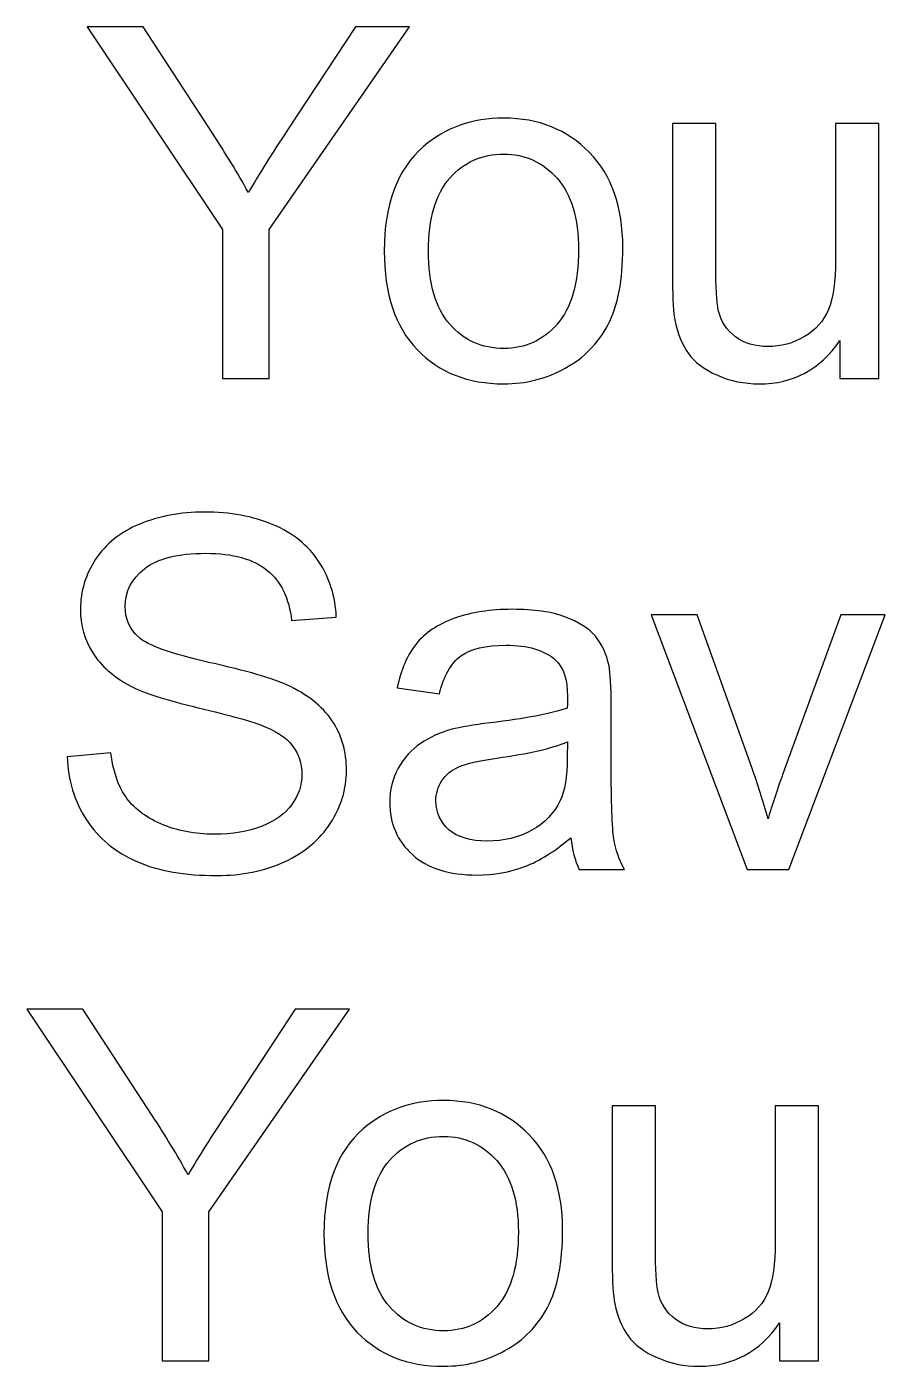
# Model space of a CAD drawing. Header units: centimetres. Extents: x -30.6 to 14.2, y -21.2 to 7.4.
# Drawn here: x -30.467 to -29.819, y 0.906 to 1.916 of the extents above; entities that cross this region are included whole.
import ezdxf

# ---------------------------------------------------------------- set-up
doc = ezdxf.new("R2010")
doc.units = ezdxf.units.CM
doc.header["$MEASUREMENT"] = 0
doc.layers.add('Layer 1', color=7, linetype='Continuous')

msp = doc.modelspace()

# ---------------------------------------------------------------- linework, layer by layer
at = {"layer": 'Layer 1'}
for points, knots in [([(-30.31891, 1.65085), (-30.31891, 1.65085), (-30.31891, 1.76321), (-30.31891, 1.76321), (-30.31891, 1.76321), (-30.31891, 1.76321), (-30.42115, 1.91607), (-30.42115, 1.91607), (-30.42115, 1.91607), (-30.42115, 1.91607), (-30.37892, 1.91607), (-30.37892, 1.91607), (-30.37892, 1.91607), (-30.37892, 1.91607), (-30.32651, 1.83581), (-30.32651, 1.83581), (-30.32651, 1.83581), (-30.31675, 1.82093), (-30.30768, 1.80606), (-30.29941, 1.79118), (-30.29941, 1.79118), (-30.29132, 1.80507), (-30.2815, 1.82063), (-30.27008, 1.83791), (-30.27008, 1.83791), (-30.27008, 1.83791), (-30.21872, 1.91607), (-30.21872, 1.91607), (-30.21872, 1.91607), (-30.21872, 1.91607), (-30.17778, 1.91607), (-30.17778, 1.91607), (-30.17778, 1.91607), (-30.17778, 1.91607), (-30.28372, 1.76321), (-30.28372, 1.76321), (-30.28372, 1.76321), (-30.28372, 1.76321), (-30.28372, 1.65085), (-30.28372, 1.65085), (-30.28372, 1.65085), (-30.28372, 1.65085), (-30.31891, 1.65085), (-30.31891, 1.65085)], [0, 0, 0, 0, 0.0833333, 0.0833333, 0.0833333, 0.0833333, 0.1666667, 0.1666667, 0.1666667, 0.1666667, 0.25, 0.25, 0.25, 0.25, 0.3333333, 0.3333333, 0.3333333, 0.3333333, 0.4166667, 0.4166667, 0.4166667, 0.4166667, 0.5, 0.5, 0.5, 0.5, 0.5833333, 0.5833333, 0.5833333, 0.5833333, 0.6666667, 0.6666667, 0.6666667, 0.6666667, 0.75, 0.75, 0.75, 0.75, 0.8333333, 0.8333333, 0.8333333, 0.8333333, 1, 1, 1, 1]), ([(-30.19693, 1.74697), (-30.19693, 1.78247), (-30.18705, 1.80877), (-30.16723, 1.82587), (-30.16723, 1.82587), (-30.15075, 1.84007), (-30.13056, 1.84717), (-30.10679, 1.84717), (-30.10679, 1.84717), (-30.08043, 1.84717), (-30.05882, 1.83853), (-30.04203, 1.82124), (-30.04203, 1.82124), (-30.0253, 1.80402), (-30.0169, 1.78013), (-30.0169, 1.74969), (-30.0169, 1.74969), (-30.0169, 1.725), (-30.02061, 1.70561), (-30.02801, 1.69147), (-30.02801, 1.69147), (-30.03542, 1.67734), (-30.04623, 1.66635), (-30.06043, 1.65851), (-30.06043, 1.65851), (-30.07456, 1.65066), (-30.09006, 1.64678), (-30.10679, 1.64678), (-30.10679, 1.64678), (-30.13371, 1.64678), (-30.15544, 1.65536), (-30.17205, 1.67258), (-30.17205, 1.67258), (-30.18865, 1.68981), (-30.19693, 1.71462), (-30.19693, 1.74697)], [0, 0, 0, 0, 0.1, 0.1, 0.1, 0.1, 0.2, 0.2, 0.2, 0.2, 0.3, 0.3, 0.3, 0.3, 0.4, 0.4, 0.4, 0.4, 0.5, 0.5, 0.5, 0.5, 0.6, 0.6, 0.6, 0.6, 0.7, 0.7, 0.7, 0.7, 0.8, 0.8, 0.8, 0.8, 1, 1, 1, 1]), ([(-29.85311, 1.65085), (-29.85311, 1.65085), (-29.85311, 1.67943), (-29.85311, 1.67943), (-29.85311, 1.67943), (-29.86805, 1.65764), (-29.8883, 1.64678), (-29.91392, 1.64678), (-29.91392, 1.64678), (-29.92522, 1.64678), (-29.93578, 1.64894), (-29.94559, 1.65326), (-29.94559, 1.65326), (-29.95541, 1.65764), (-29.96269, 1.66307), (-29.96745, 1.66962), (-29.96745, 1.66962), (-29.9722, 1.67622), (-29.97553, 1.68425), (-29.97745, 1.69376), (-29.97745, 1.69376), (-29.97874, 1.70018), (-29.97942, 1.7103), (-29.97942, 1.72413), (-29.97942, 1.72413), (-29.97942, 1.72413), (-29.97942, 1.8431), (-29.97942, 1.8431), (-29.97942, 1.8431), (-29.97942, 1.8431), (-29.94683, 1.8431), (-29.94683, 1.8431), (-29.94683, 1.8431), (-29.94683, 1.8431), (-29.94683, 1.73673), (-29.94683, 1.73673), (-29.94683, 1.73673), (-29.94683, 1.71975), (-29.94615, 1.70827), (-29.94485, 1.7024), (-29.94485, 1.7024), (-29.94281, 1.69382), (-29.93849, 1.68715), (-29.93182, 1.68227), (-29.93182, 1.68227), (-29.92522, 1.6774), (-29.91707, 1.67493), (-29.90731, 1.67493), (-29.90731, 1.67493), (-29.89756, 1.67493), (-29.88842, 1.6774), (-29.8799, 1.6824), (-29.8799, 1.6824), (-29.87138, 1.6874), (-29.86533, 1.69425), (-29.86175, 1.70283), (-29.86175, 1.70283), (-29.85823, 1.71141), (-29.85644, 1.72395), (-29.85644, 1.74031), (-29.85644, 1.74031), (-29.85644, 1.74031), (-29.85644, 1.8431), (-29.85644, 1.8431), (-29.85644, 1.8431), (-29.85644, 1.8431), (-29.82385, 1.8431), (-29.82385, 1.8431), (-29.82385, 1.8431), (-29.82385, 1.8431), (-29.82385, 1.65085), (-29.82385, 1.65085), (-29.82385, 1.65085), (-29.82385, 1.65085), (-29.85311, 1.65085), (-29.85311, 1.65085)], [0, 0, 0, 0, 0.05, 0.05, 0.05, 0.05, 0.1, 0.1, 0.1, 0.1, 0.15, 0.15, 0.15, 0.15, 0.2, 0.2, 0.2, 0.2, 0.25, 0.25, 0.25, 0.25, 0.3, 0.3, 0.3, 0.3, 0.35, 0.35, 0.35, 0.35, 0.4, 0.4, 0.4, 0.4, 0.45, 0.45, 0.45, 0.45, 0.5, 0.5, 0.5, 0.5, 0.55, 0.55, 0.55, 0.55, 0.6, 0.6, 0.6, 0.6, 0.65, 0.65, 0.65, 0.65, 0.7, 0.7, 0.7, 0.7, 0.75, 0.75, 0.75, 0.75, 0.8, 0.8, 0.8, 0.8, 0.85, 0.85, 0.85, 0.85, 0.9, 0.9, 0.9, 0.9, 1, 1, 1, 1]), ([(-30.16359, 1.74691), (-30.16359, 1.72234), (-30.15822, 1.70394), (-30.14748, 1.69178), (-30.14748, 1.69178), (-30.13667, 1.67956), (-30.12315, 1.67345), (-30.10679, 1.67345), (-30.10679, 1.67345), (-30.09062, 1.67345), (-30.07716, 1.67956), (-30.06635, 1.69184), (-30.06635, 1.69184), (-30.05561, 1.70413), (-30.05024, 1.72283), (-30.05024, 1.74796), (-30.05024, 1.74796), (-30.05024, 1.77167), (-30.05567, 1.78963), (-30.06648, 1.8018), (-30.06648, 1.8018), (-30.07728, 1.81402), (-30.09074, 1.82013), (-30.10679, 1.82013), (-30.10679, 1.82013), (-30.12315, 1.82013), (-30.13667, 1.81408), (-30.14748, 1.80192), (-30.14748, 1.80192), (-30.15822, 1.78976), (-30.16359, 1.77142), (-30.16359, 1.74691)], [0, 0, 0, 0, 0.1111111, 0.1111111, 0.1111111, 0.1111111, 0.2222222, 0.2222222, 0.2222222, 0.2222222, 0.3333333, 0.3333333, 0.3333333, 0.3333333, 0.4444444, 0.4444444, 0.4444444, 0.4444444, 0.5555556, 0.5555556, 0.5555556, 0.5555556, 0.6666667, 0.6666667, 0.6666667, 0.6666667, 0.7777778, 0.7777778, 0.7777778, 0.7777778, 1, 1, 1, 1]), ([(-30.43612, 1.36563), (-30.43612, 1.36563), (-30.40315, 1.36859), (-30.40315, 1.36859), (-30.40315, 1.36859), (-30.40161, 1.35525), (-30.39797, 1.34433), (-30.39223, 1.33575), (-30.39223, 1.33575), (-30.38648, 1.32723), (-30.37759, 1.32031), (-30.36556, 1.315), (-30.36556, 1.315), (-30.35352, 1.30975), (-30.33993, 1.3071), (-30.32487, 1.3071), (-30.32487, 1.3071), (-30.31147, 1.3071), (-30.29968, 1.30908), (-30.28943, 1.31309), (-30.28943, 1.31309), (-30.27919, 1.3171), (-30.27159, 1.3226), (-30.26659, 1.32957), (-30.26659, 1.32957), (-30.26159, 1.33655), (-30.25906, 1.34414), (-30.25906, 1.35229), (-30.25906, 1.35229), (-30.25906, 1.36056), (-30.26147, 1.36779), (-30.26628, 1.37402), (-30.26628, 1.37402), (-30.2711, 1.3802), (-30.27906, 1.38538), (-30.29018, 1.38964), (-30.29018, 1.38964), (-30.29727, 1.39236), (-30.31302, 1.39668), (-30.3374, 1.40255), (-30.3374, 1.40255), (-30.36179, 1.40841), (-30.37883, 1.4139), (-30.38858, 1.41909), (-30.38858, 1.41909), (-30.40124, 1.42576), (-30.41062, 1.43403), (-30.4168, 1.44385), (-30.4168, 1.44385), (-30.42303, 1.45366), (-30.42612, 1.46471), (-30.42612, 1.47688), (-30.42612, 1.47688), (-30.42612, 1.49033), (-30.42229, 1.50287), (-30.4147, 1.51447), (-30.4147, 1.51447), (-30.4071, 1.52614), (-30.39605, 1.53497), (-30.38142, 1.54102), (-30.38142, 1.54102), (-30.36685, 1.54707), (-30.35062, 1.5501), (-30.33277, 1.5501), (-30.33277, 1.5501), (-30.31314, 1.5501), (-30.29579, 1.54695), (-30.28079, 1.54059), (-30.28079, 1.54059), (-30.26579, 1.53429), (-30.25424, 1.52497), (-30.24616, 1.51262), (-30.24616, 1.51262), (-30.23807, 1.50034), (-30.23375, 1.48638), (-30.23313, 1.47083), (-30.23313, 1.47083), (-30.23313, 1.47083), (-30.26684, 1.46823), (-30.26684, 1.46823), (-30.26684, 1.46823), (-30.26863, 1.48496), (-30.27474, 1.49762), (-30.28517, 1.50614), (-30.28517, 1.50614), (-30.29561, 1.51472), (-30.31104, 1.51898), (-30.33142, 1.51898), (-30.33142, 1.51898), (-30.35265, 1.51898), (-30.36815, 1.51509), (-30.37784, 1.50731), (-30.37784, 1.50731), (-30.38753, 1.49953), (-30.39241, 1.49015), (-30.39241, 1.47916), (-30.39241, 1.47916), (-30.39241, 1.46965), (-30.38895, 1.46181), (-30.3821, 1.45564), (-30.3821, 1.45564), (-30.37531, 1.44953), (-30.35772, 1.44317), (-30.32919, 1.43675), (-30.32919, 1.43675), (-30.30067, 1.43026), (-30.2811, 1.42465), (-30.27048, 1.41983), (-30.27048, 1.41983), (-30.25511, 1.41273), (-30.24369, 1.40378), (-30.23634, 1.39285), (-30.23634, 1.39285), (-30.22899, 1.38199), (-30.22535, 1.36945), (-30.22535, 1.35525), (-30.22535, 1.35525), (-30.22535, 1.34112), (-30.22936, 1.32791), (-30.23745, 1.31543), (-30.23745, 1.31543), (-30.24554, 1.30296), (-30.25708, 1.29327), (-30.27221, 1.28636), (-30.27221, 1.28636), (-30.28734, 1.27944), (-30.30431, 1.27598), (-30.32327, 1.27598), (-30.32327, 1.27598), (-30.34722, 1.27598), (-30.36728, 1.2795), (-30.38346, 1.28648), (-30.38346, 1.28648), (-30.3997, 1.29346), (-30.41235, 1.30395), (-30.42155, 1.31803), (-30.42155, 1.31803), (-30.43081, 1.33204), (-30.43563, 1.34791), (-30.43612, 1.36563)], [0, 0, 0, 0, 0.0277778, 0.0277778, 0.0277778, 0.0277778, 0.0555556, 0.0555556, 0.0555556, 0.0555556, 0.0833333, 0.0833333, 0.0833333, 0.0833333, 0.1111111, 0.1111111, 0.1111111, 0.1111111, 0.1388889, 0.1388889, 0.1388889, 0.1388889, 0.1666667, 0.1666667, 0.1666667, 0.1666667, 0.1944444, 0.1944444, 0.1944444, 0.1944444, 0.2222222, 0.2222222, 0.2222222, 0.2222222, 0.25, 0.25, 0.25, 0.25, 0.2777778, 0.2777778, 0.2777778, 0.2777778, 0.3055556, 0.3055556, 0.3055556, 0.3055556, 0.3333333, 0.3333333, 0.3333333, 0.3333333, 0.3611111, 0.3611111, 0.3611111, 0.3611111, 0.3888889, 0.3888889, 0.3888889, 0.3888889, 0.4166667, 0.4166667, 0.4166667, 0.4166667, 0.4444444, 0.4444444, 0.4444444, 0.4444444, 0.4722222, 0.4722222, 0.4722222, 0.4722222, 0.5, 0.5, 0.5, 0.5, 0.5277778, 0.5277778, 0.5277778, 0.5277778, 0.5555556, 0.5555556, 0.5555556, 0.5555556, 0.5833333, 0.5833333, 0.5833333, 0.5833333, 0.6111111, 0.6111111, 0.6111111, 0.6111111, 0.6388889, 0.6388889, 0.6388889, 0.6388889, 0.6666667, 0.6666667, 0.6666667, 0.6666667, 0.6944444, 0.6944444, 0.6944444, 0.6944444, 0.7222222, 0.7222222, 0.7222222, 0.7222222, 0.75, 0.75, 0.75, 0.75, 0.7777778, 0.7777778, 0.7777778, 0.7777778, 0.8055556, 0.8055556, 0.8055556, 0.8055556, 0.8333333, 0.8333333, 0.8333333, 0.8333333, 0.8611111, 0.8611111, 0.8611111, 0.8611111, 0.8888889, 0.8888889, 0.8888889, 0.8888889, 0.9166667, 0.9166667, 0.9166667, 0.9166667, 0.9444444, 0.9444444, 0.9444444, 0.9444444, 1, 1, 1, 1]), ([(-30.05607, 1.30451), (-30.06817, 1.2942), (-30.07984, 1.28697), (-30.09101, 1.28271), (-30.09101, 1.28271), (-30.10219, 1.27845), (-30.11416, 1.27636), (-30.12701, 1.27636), (-30.12701, 1.27636), (-30.14812, 1.27636), (-30.16436, 1.28148), (-30.17572, 1.29179), (-30.17572, 1.29179), (-30.18708, 1.30204), (-30.19275, 1.31519), (-30.19275, 1.33118), (-30.19275, 1.33118), (-30.19275, 1.34056), (-30.19059, 1.34914), (-30.18633, 1.35692), (-30.18633, 1.35692), (-30.18201, 1.3647), (-30.17639, 1.37087), (-30.16948, 1.37557), (-30.16948, 1.37557), (-30.1625, 1.38026), (-30.15473, 1.38384), (-30.14602, 1.38625), (-30.14602, 1.38625), (-30.1396, 1.38791), (-30.12991, 1.38952), (-30.117, 1.39112), (-30.117, 1.39112), (-30.0907, 1.39421), (-30.07126, 1.39798), (-30.05885, 1.4023), (-30.05885, 1.4023), (-30.05872, 1.40674), (-30.05866, 1.40958), (-30.05866, 1.41076), (-30.05866, 1.41076), (-30.05866, 1.42397), (-30.06175, 1.43329), (-30.06792, 1.43872), (-30.06792, 1.43872), (-30.07626, 1.44607), (-30.08867, 1.44971), (-30.10509, 1.44971), (-30.10509, 1.44971), (-30.12046, 1.44971), (-30.13182, 1.447), (-30.13911, 1.44162), (-30.13911, 1.44162), (-30.14645, 1.43625), (-30.15182, 1.42675), (-30.15534, 1.41304), (-30.15534, 1.41304), (-30.15534, 1.41304), (-30.1872, 1.41749), (-30.1872, 1.41749), (-30.1872, 1.41749), (-30.1843, 1.43113), (-30.17954, 1.44218), (-30.17288, 1.45058), (-30.17288, 1.45058), (-30.16621, 1.45897), (-30.15658, 1.46539), (-30.14398, 1.46996), (-30.14398, 1.46996), (-30.13145, 1.47447), (-30.11682, 1.47675), (-30.10027, 1.47675), (-30.10027, 1.47675), (-30.08385, 1.47675), (-30.07045, 1.47484), (-30.06014, 1.47095), (-30.06014, 1.47095), (-30.0499, 1.46706), (-30.0423, 1.46224), (-30.03749, 1.45638), (-30.03749, 1.45638), (-30.03267, 1.45051), (-30.02928, 1.44311), (-30.0273, 1.43415), (-30.0273, 1.43415), (-30.02625, 1.4286), (-30.0257, 1.4186), (-30.0257, 1.40421), (-30.0257, 1.40421), (-30.0257, 1.40421), (-30.0257, 1.361), (-30.0257, 1.361), (-30.0257, 1.361), (-30.0257, 1.33081), (-30.02502, 1.31173), (-30.02366, 1.30364), (-30.02366, 1.30364), (-30.02236, 1.29556), (-30.01965, 1.28784), (-30.01569, 1.28043), (-30.01569, 1.28043), (-30.01569, 1.28043), (-30.04977, 1.28043), (-30.04977, 1.28043), (-30.04977, 1.28043), (-30.05304, 1.28728), (-30.05514, 1.29531), (-30.05607, 1.30451)], [0, 0, 0, 0, 0.0357143, 0.0357143, 0.0357143, 0.0357143, 0.0714286, 0.0714286, 0.0714286, 0.0714286, 0.1071429, 0.1071429, 0.1071429, 0.1071429, 0.1428571, 0.1428571, 0.1428571, 0.1428571, 0.1785714, 0.1785714, 0.1785714, 0.1785714, 0.2142857, 0.2142857, 0.2142857, 0.2142857, 0.25, 0.25, 0.25, 0.25, 0.2857143, 0.2857143, 0.2857143, 0.2857143, 0.3214286, 0.3214286, 0.3214286, 0.3214286, 0.3571429, 0.3571429, 0.3571429, 0.3571429, 0.3928571, 0.3928571, 0.3928571, 0.3928571, 0.4285714, 0.4285714, 0.4285714, 0.4285714, 0.4642857, 0.4642857, 0.4642857, 0.4642857, 0.5, 0.5, 0.5, 0.5, 0.5357143, 0.5357143, 0.5357143, 0.5357143, 0.5714286, 0.5714286, 0.5714286, 0.5714286, 0.6071429, 0.6071429, 0.6071429, 0.6071429, 0.6428571, 0.6428571, 0.6428571, 0.6428571, 0.6785714, 0.6785714, 0.6785714, 0.6785714, 0.7142857, 0.7142857, 0.7142857, 0.7142857, 0.75, 0.75, 0.75, 0.75, 0.7857143, 0.7857143, 0.7857143, 0.7857143, 0.8214286, 0.8214286, 0.8214286, 0.8214286, 0.8571429, 0.8571429, 0.8571429, 0.8571429, 0.8928571, 0.8928571, 0.8928571, 0.8928571, 0.9285714, 0.9285714, 0.9285714, 0.9285714, 1, 1, 1, 1]), ([(-29.92308, 1.28043), (-29.92308, 1.28043), (-29.99562, 1.47268), (-29.99562, 1.47268), (-29.99562, 1.47268), (-29.99562, 1.47268), (-29.96074, 1.47268), (-29.96074, 1.47268), (-29.96074, 1.47268), (-29.96074, 1.47268), (-29.91963, 1.35754), (-29.91963, 1.35754), (-29.91963, 1.35754), (-29.91518, 1.34513), (-29.91105, 1.33223), (-29.90728, 1.31883), (-29.90728, 1.31883), (-29.90438, 1.32896), (-29.90037, 1.34112), (-29.89512, 1.35538), (-29.89512, 1.35538), (-29.89512, 1.35538), (-29.8524, 1.47268), (-29.8524, 1.47268), (-29.8524, 1.47268), (-29.8524, 1.47268), (-29.81893, 1.47268), (-29.81893, 1.47268), (-29.81893, 1.47268), (-29.81893, 1.47268), (-29.89172, 1.28043), (-29.89172, 1.28043), (-29.89172, 1.28043), (-29.89172, 1.28043), (-29.92308, 1.28043), (-29.92308, 1.28043)], [0, 0, 0, 0, 0.1, 0.1, 0.1, 0.1, 0.2, 0.2, 0.2, 0.2, 0.3, 0.3, 0.3, 0.3, 0.4, 0.4, 0.4, 0.4, 0.5, 0.5, 0.5, 0.5, 0.6, 0.6, 0.6, 0.6, 0.7, 0.7, 0.7, 0.7, 0.8, 0.8, 0.8, 0.8, 1, 1, 1, 1]), ([(-30.05866, 1.37674), (-30.07052, 1.37192), (-30.0883, 1.36785), (-30.112, 1.36452), (-30.112, 1.36452), (-30.12546, 1.3626), (-30.13497, 1.36044), (-30.14053, 1.35803), (-30.14053, 1.35803), (-30.14608, 1.35563), (-30.15034, 1.35211), (-30.15337, 1.34754), (-30.15337, 1.34754), (-30.15639, 1.34291), (-30.15794, 1.33778), (-30.15794, 1.3321), (-30.15794, 1.3321), (-30.15794, 1.32352), (-30.15466, 1.3163), (-30.14806, 1.31056), (-30.14806, 1.31056), (-30.14145, 1.30482), (-30.13182, 1.30191), (-30.11916, 1.30191), (-30.11916, 1.30191), (-30.10663, 1.30191), (-30.09546, 1.30463), (-30.08564, 1.31013), (-30.08564, 1.31013), (-30.07589, 1.31556), (-30.06866, 1.32303), (-30.0641, 1.33247), (-30.0641, 1.33247), (-30.06058, 1.33982), (-30.05885, 1.35062), (-30.05885, 1.36489), (-30.05885, 1.36489), (-30.05885, 1.36489), (-30.05866, 1.37674), (-30.05866, 1.37674)], [0, 0, 0, 0, 0.0909091, 0.0909091, 0.0909091, 0.0909091, 0.1818182, 0.1818182, 0.1818182, 0.1818182, 0.2727273, 0.2727273, 0.2727273, 0.2727273, 0.3636364, 0.3636364, 0.3636364, 0.3636364, 0.4545455, 0.4545455, 0.4545455, 0.4545455, 0.5454545, 0.5454545, 0.5454545, 0.5454545, 0.6363636, 0.6363636, 0.6363636, 0.6363636, 0.7272727, 0.7272727, 0.7272727, 0.7272727, 0.8181818, 0.8181818, 0.8181818, 0.8181818, 1, 1, 1, 1]), ([(-30.36438, 0.91001), (-30.36438, 0.91001), (-30.36438, 1.02237), (-30.36438, 1.02237), (-30.36438, 1.02237), (-30.36438, 1.02237), (-30.46662, 1.17523), (-30.46662, 1.17523), (-30.46662, 1.17523), (-30.46662, 1.17523), (-30.42439, 1.17523), (-30.42439, 1.17523), (-30.42439, 1.17523), (-30.42439, 1.17523), (-30.37198, 1.09497), (-30.37198, 1.09497), (-30.37198, 1.09497), (-30.36222, 1.08009), (-30.35315, 1.06522), (-30.34488, 1.05034), (-30.34488, 1.05034), (-30.33679, 1.06423), (-30.32697, 1.07979), (-30.31555, 1.09707), (-30.31555, 1.09707), (-30.31555, 1.09707), (-30.26419, 1.17523), (-30.26419, 1.17523), (-30.26419, 1.17523), (-30.26419, 1.17523), (-30.22325, 1.17523), (-30.22325, 1.17523), (-30.22325, 1.17523), (-30.22325, 1.17523), (-30.32919, 1.02237), (-30.32919, 1.02237), (-30.32919, 1.02237), (-30.32919, 1.02237), (-30.32919, 0.91001), (-30.32919, 0.91001), (-30.32919, 0.91001), (-30.32919, 0.91001), (-30.36438, 0.91001), (-30.36438, 0.91001)], [0, 0, 0, 0, 0.0833333, 0.0833333, 0.0833333, 0.0833333, 0.1666667, 0.1666667, 0.1666667, 0.1666667, 0.25, 0.25, 0.25, 0.25, 0.3333333, 0.3333333, 0.3333333, 0.3333333, 0.4166667, 0.4166667, 0.4166667, 0.4166667, 0.5, 0.5, 0.5, 0.5, 0.5833333, 0.5833333, 0.5833333, 0.5833333, 0.6666667, 0.6666667, 0.6666667, 0.6666667, 0.75, 0.75, 0.75, 0.75, 0.8333333, 0.8333333, 0.8333333, 0.8333333, 1, 1, 1, 1]), ([(-30.2424, 1.00613), (-30.2424, 1.04163), (-30.23252, 1.06793), (-30.2127, 1.08503), (-30.2127, 1.08503), (-30.19622, 1.09923), (-30.17603, 1.10633), (-30.15226, 1.10633), (-30.15226, 1.10633), (-30.1259, 1.10633), (-30.10429, 1.09769), (-30.0875, 1.0804), (-30.0875, 1.0804), (-30.07077, 1.06318), (-30.06237, 1.03929), (-30.06237, 1.00885), (-30.06237, 1.00885), (-30.06237, 0.98416), (-30.06608, 0.96477), (-30.07348, 0.95063), (-30.07348, 0.95063), (-30.08089, 0.9365), (-30.0917, 0.92551), (-30.1059, 0.91767), (-30.1059, 0.91767), (-30.12003, 0.90982), (-30.13553, 0.90594), (-30.15226, 0.90594), (-30.15226, 0.90594), (-30.17918, 0.90594), (-30.20091, 0.91452), (-30.21752, 0.93174), (-30.21752, 0.93174), (-30.23412, 0.94897), (-30.2424, 0.97378), (-30.2424, 1.00613)], [0, 0, 0, 0, 0.1, 0.1, 0.1, 0.1, 0.2, 0.2, 0.2, 0.2, 0.3, 0.3, 0.3, 0.3, 0.4, 0.4, 0.4, 0.4, 0.5, 0.5, 0.5, 0.5, 0.6, 0.6, 0.6, 0.6, 0.7, 0.7, 0.7, 0.7, 0.8, 0.8, 0.8, 0.8, 1, 1, 1, 1]), ([(-29.89858, 0.91001), (-29.89858, 0.91001), (-29.89858, 0.93859), (-29.89858, 0.93859), (-29.89858, 0.93859), (-29.91352, 0.9168), (-29.93377, 0.90594), (-29.95939, 0.90594), (-29.95939, 0.90594), (-29.97069, 0.90594), (-29.98125, 0.9081), (-29.99106, 0.91242), (-29.99106, 0.91242), (-30.00088, 0.9168), (-30.00816, 0.92223), (-30.01292, 0.92878), (-30.01292, 0.92878), (-30.01767, 0.93538), (-30.021, 0.94341), (-30.02292, 0.95292), (-30.02292, 0.95292), (-30.02421, 0.95934), (-30.02489, 0.96946), (-30.02489, 0.98329), (-30.02489, 0.98329), (-30.02489, 0.98329), (-30.02489, 1.10226), (-30.02489, 1.10226), (-30.02489, 1.10226), (-30.02489, 1.10226), (-29.9923, 1.10226), (-29.9923, 1.10226), (-29.9923, 1.10226), (-29.9923, 1.10226), (-29.9923, 0.99589), (-29.9923, 0.99589), (-29.9923, 0.99589), (-29.9923, 0.97891), (-29.99162, 0.96743), (-29.99032, 0.96156), (-29.99032, 0.96156), (-29.98828, 0.95298), (-29.98396, 0.94631), (-29.97729, 0.94143), (-29.97729, 0.94143), (-29.97069, 0.93656), (-29.96254, 0.93409), (-29.95278, 0.93409), (-29.95278, 0.93409), (-29.94303, 0.93409), (-29.93389, 0.93656), (-29.92537, 0.94156), (-29.92537, 0.94156), (-29.91685, 0.94656), (-29.9108, 0.95341), (-29.90722, 0.96199), (-29.90722, 0.96199), (-29.9037, 0.97057), (-29.90191, 0.98311), (-29.90191, 0.99947), (-29.90191, 0.99947), (-29.90191, 0.99947), (-29.90191, 1.10226), (-29.90191, 1.10226), (-29.90191, 1.10226), (-29.90191, 1.10226), (-29.86932, 1.10226), (-29.86932, 1.10226), (-29.86932, 1.10226), (-29.86932, 1.10226), (-29.86932, 0.91001), (-29.86932, 0.91001), (-29.86932, 0.91001), (-29.86932, 0.91001), (-29.89858, 0.91001), (-29.89858, 0.91001)], [0, 0, 0, 0, 0.05, 0.05, 0.05, 0.05, 0.1, 0.1, 0.1, 0.1, 0.15, 0.15, 0.15, 0.15, 0.2, 0.2, 0.2, 0.2, 0.25, 0.25, 0.25, 0.25, 0.3, 0.3, 0.3, 0.3, 0.35, 0.35, 0.35, 0.35, 0.4, 0.4, 0.4, 0.4, 0.45, 0.45, 0.45, 0.45, 0.5, 0.5, 0.5, 0.5, 0.55, 0.55, 0.55, 0.55, 0.6, 0.6, 0.6, 0.6, 0.65, 0.65, 0.65, 0.65, 0.7, 0.7, 0.7, 0.7, 0.75, 0.75, 0.75, 0.75, 0.8, 0.8, 0.8, 0.8, 0.85, 0.85, 0.85, 0.85, 0.9, 0.9, 0.9, 0.9, 1, 1, 1, 1]), ([(-30.20906, 1.00607), (-30.20906, 0.9815), (-30.20369, 0.9631), (-30.19295, 0.95094), (-30.19295, 0.95094), (-30.18214, 0.93872), (-30.16862, 0.93261), (-30.15226, 0.93261), (-30.15226, 0.93261), (-30.13609, 0.93261), (-30.12263, 0.93872), (-30.11182, 0.951), (-30.11182, 0.951), (-30.10108, 0.96329), (-30.09571, 0.98199), (-30.09571, 1.00712), (-30.09571, 1.00712), (-30.09571, 1.03083), (-30.10114, 1.04879), (-30.11195, 1.06096), (-30.11195, 1.06096), (-30.12275, 1.07318), (-30.13621, 1.07929), (-30.15226, 1.07929), (-30.15226, 1.07929), (-30.16862, 1.07929), (-30.18214, 1.07324), (-30.19295, 1.06108), (-30.19295, 1.06108), (-30.20369, 1.04892), (-30.20906, 1.03058), (-30.20906, 1.00607)], [0, 0, 0, 0, 0.1111111, 0.1111111, 0.1111111, 0.1111111, 0.2222222, 0.2222222, 0.2222222, 0.2222222, 0.3333333, 0.3333333, 0.3333333, 0.3333333, 0.4444444, 0.4444444, 0.4444444, 0.4444444, 0.5555556, 0.5555556, 0.5555556, 0.5555556, 0.6666667, 0.6666667, 0.6666667, 0.6666667, 0.7777778, 0.7777778, 0.7777778, 0.7777778, 1, 1, 1, 1])]:
    msp.add_open_spline(points, degree=3, knots=knots, dxfattribs=at)

doc.saveas('drawing.dxf')
